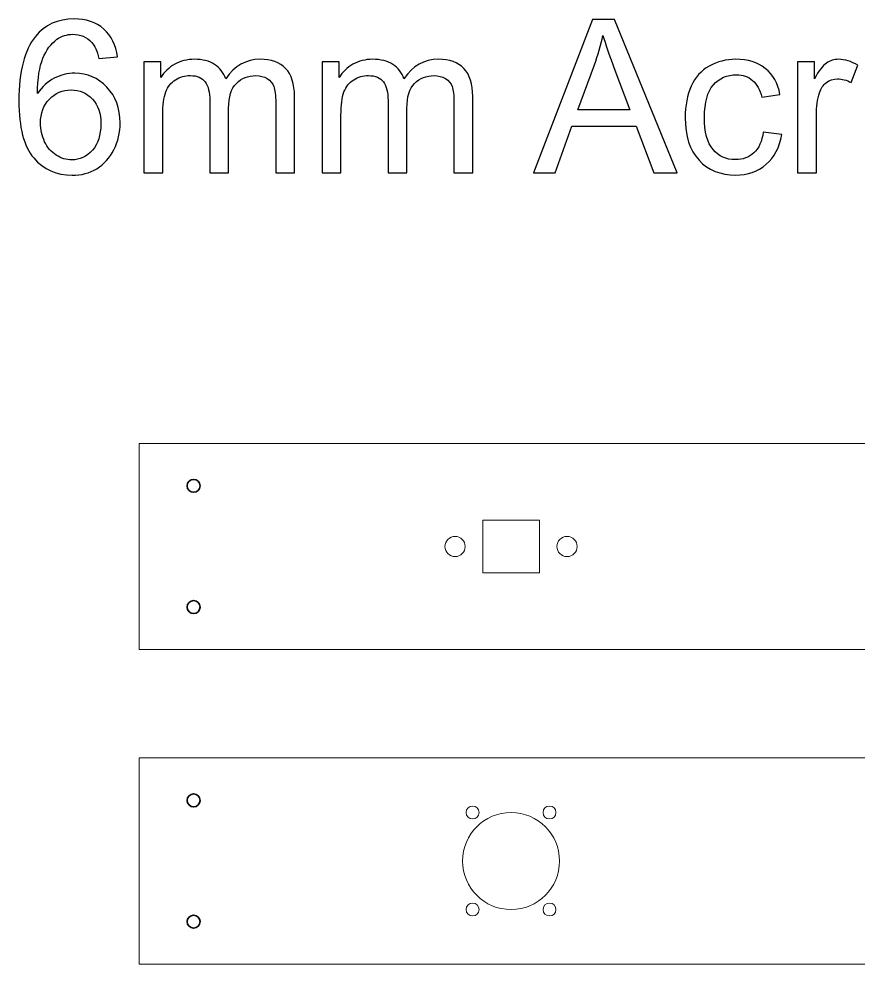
# Model space of a CAD drawing. Header units: millimetres. Extents: x 334 to 2107, y -1384 to 318.
# Drawn here: x 333.5 to 541, y 77 to 310.9 of the extents above; entities that cross this region are included whole.
import ezdxf

# ---------------------------------------------------------------- set-up
doc = ezdxf.new("R2010")
doc.units = ezdxf.units.MM
doc.header["$MEASUREMENT"] = 0
doc.layers.add('Layer 1', color=7, linetype='Continuous')

msp = doc.modelspace()

# ---------------------------------------------------------------- linework, layer by layer
at = {"layer": 'Layer 1', "color": 250, "lineweight": 18}
for points in [[(363.2223, 154.8535), (731.2223, 154.8535), (731.2223, 205.8535), (363.2223, 205.8535), (363.2223, 154.8535)], [(363.2223, 77.0401), (731.2223, 77.0401), (731.2223, 128.0401), (363.2223, 128.0401), (363.2223, 77.0401)]]:
    msp.add_lwpolyline(points, close=True, dxfattribs=at)
at = {"layer": 'Layer 1', "color": 250, "lineweight": 9}
msp.add_lwpolyline([(448.2223, 173.8535), (462.2223, 173.8535), (462.2223, 186.8535), (448.2223, 186.8535), (448.2223, 173.8535)], close=True, dxfattribs=at)
for centre in [(441.3746, 180.3535), (469.0631, 180.3535)]:
    msp.add_ellipse(centre, major_axis=(0, 2.5), ratio=1, dxfattribs=at)
at = {"layer": 'Layer 1', "color": 250, "lineweight": 18}
for centre, major_axis in [((445.7126, 114.5392), (0, 1.6)), ((464.732, 114.5392), (0, 1.6)), ((455.2223, 102.5401), (0, 12)), ((445.7086, 90.5417), (0, 1.6)), ((464.736, 90.5417), (0, 1.6))]:
    msp.add_ellipse(centre, major_axis=major_axis, ratio=1, dxfattribs=at)
at = {"layer": 'Layer 1', "color": 250}
for points, knots in [([(357.9093, 301.4502), (357.9093, 301.4502), (353.3056, 301.0798), (353.3056, 301.0798), (352.8911, 302.9054), (352.3002, 304.2372), (351.5329, 305.0662), (350.2717, 306.3979), (348.7106, 307.0594), (346.8586, 307.0594), (345.3681, 307.0594), (344.0452, 306.6449), (342.9074, 305.8159), (341.4434, 304.7487), (340.2969, 303.1965), (339.4414, 301.1504), (338.5947, 299.0954), (338.1538, 296.1762), (338.1185, 292.3927), (339.2386, 294.0948), (340.6144, 295.3648), (342.2372, 296.185), (343.8599, 297.0141), (345.5533, 297.4286), (347.3348, 297.4286), (350.4393, 297.4286), (353.0851, 296.282), (355.2723, 293.9978), (357.4507, 291.7136), (358.5443, 288.7679), (358.5443, 285.1431), (358.5443, 282.7618), (358.0328, 280.557), (357.0097, 278.5108), (355.9779, 276.4647), (354.5756, 274.9037), (352.7764, 273.8189), (350.9861, 272.7341), (348.9488, 272.1873), (346.6734, 272.1873), (342.8016, 272.1873), (339.6354, 273.6161), (337.1836, 276.4647), (334.7406, 279.3134), (333.5147, 284.0142), (333.5147, 290.5582), (333.5147, 297.8784), (334.8729, 303.2053), (337.5805, 306.5302), (339.9441, 309.423), (343.1279, 310.8694), (347.1408, 310.8694), (350.1218, 310.8694), (352.5736, 310.0316), (354.4786, 308.3647), (356.3836, 306.6978), (357.5301, 304.3959), (357.9093, 301.4502)], [0, 0, 0, 0, 0.05263158, 0.05263158, 0.05263158, 0.10526316, 0.10526316, 0.10526316, 0.15789474, 0.15789474, 0.15789474, 0.21052632, 0.21052632, 0.21052632, 0.26315789, 0.26315789, 0.26315789, 0.31578947, 0.31578947, 0.31578947, 0.36842105, 0.36842105, 0.36842105, 0.42105263, 0.42105263, 0.42105263, 0.47368421, 0.47368421, 0.47368421, 0.52631579, 0.52631579, 0.52631579, 0.57894737, 0.57894737, 0.57894737, 0.63157895, 0.63157895, 0.63157895, 0.68421053, 0.68421053, 0.68421053, 0.73684211, 0.73684211, 0.73684211, 0.78947368, 0.78947368, 0.78947368, 0.84210526, 0.84210526, 0.84210526, 0.89473684, 0.89473684, 0.89473684, 0.94736842, 0.94736842, 0.94736842, 1, 1, 1, 1]), ([(460.797, 272.8223), (460.797, 272.8223), (475.3315, 310.7107), (475.3315, 310.7107), (475.3315, 310.7107), (480.8436, 310.7107), (480.8436, 310.7107), (480.8436, 310.7107), (496.2777, 272.8223), (496.2777, 272.8223), (496.2777, 272.8223), (490.5627, 272.8223), (490.5627, 272.8223), (490.5627, 272.8223), (486.1794, 284.3052), (486.1794, 284.3052), (486.1794, 284.3052), (470.225, 284.3052), (470.225, 284.3052), (470.225, 284.3052), (466.1152, 272.8223), (466.1152, 272.8223), (466.1152, 272.8223), (460.797, 272.8223), (460.797, 272.8223)], [0, 0, 0, 0, 0.125, 0.125, 0.125, 0.25, 0.25, 0.25, 0.375, 0.375, 0.375, 0.5, 0.5, 0.5, 0.625, 0.625, 0.625, 0.75, 0.75, 0.75, 0.875, 0.875, 0.875, 1, 1, 1, 1]), ([(471.6979, 288.3798), (471.6979, 288.3798), (484.6095, 288.3798), (484.6095, 288.3798), (484.6095, 288.3798), (480.6584, 298.8838), (480.6584, 298.8838), (479.4678, 302.0764), (478.5682, 304.7134), (477.942, 306.7948), (477.4217, 304.3254), (476.725, 301.9), (475.8518, 299.5011), (475.8518, 299.5011), (471.6979, 288.3798), (471.6979, 288.3798)], [0, 0, 0, 0, 0.2, 0.2, 0.2, 0.4, 0.4, 0.4, 0.6, 0.6, 0.6, 0.8, 0.8, 0.8, 1, 1, 1, 1]), ([(364.4269, 272.8223), (364.4269, 272.8223), (364.4269, 300.2861), (364.4269, 300.2861), (364.4269, 300.2861), (368.6073, 300.2861), (368.6073, 300.2861), (368.6073, 300.2861), (368.6073, 296.4055), (368.6073, 296.4055), (369.4628, 297.7461), (370.6093, 298.8309), (372.0381, 299.6422), (373.4668, 300.4625), (375.0896, 300.8682), (376.9152, 300.8682), (378.9437, 300.8682), (380.6106, 300.4448), (381.9071, 299.607), (383.2035, 298.7603), (384.1207, 297.5873), (384.6499, 296.0704), (386.8371, 299.2718), (389.6682, 300.8682), (393.1607, 300.8682), (395.8947, 300.8682), (398.0025, 300.1185), (399.4666, 298.6104), (400.9394, 297.1022), (401.6803, 294.7827), (401.6803, 291.6518), (401.6803, 291.6518), (401.6803, 272.8223), (401.6803, 272.8223), (401.6803, 272.8223), (397.0236, 272.8223), (397.0236, 272.8223), (397.0236, 272.8223), (397.0236, 290.1084), (397.0236, 290.1084), (397.0236, 291.9605), (396.8648, 293.3011), (396.565, 294.1213), (396.2651, 294.9415), (395.7183, 295.5941), (394.9157, 296.0968), (394.122, 296.5995), (393.1871, 296.8465), (392.12, 296.8465), (390.1797, 296.8465), (388.5746, 296.2027), (387.2957, 294.9238), (386.0169, 293.6362), (385.3819, 291.5813), (385.3819, 288.759), (385.3819, 288.759), (385.3819, 272.8223), (385.3819, 272.8223), (385.3819, 272.8223), (380.7252, 272.8223), (380.7252, 272.8223), (380.7252, 272.8223), (380.7252, 290.6464), (380.7252, 290.6464), (380.7252, 292.7102), (380.346, 294.2624), (379.5875, 295.2943), (378.8291, 296.3261), (377.5855, 296.8465), (375.8657, 296.8465), (374.5604, 296.8465), (373.3522, 296.5025), (372.2409, 295.8146), (371.1297, 295.1267), (370.3271, 294.1213), (369.8244, 292.7895), (369.3305, 291.4666), (369.0836, 289.5528), (369.0836, 287.0569), (369.0836, 287.0569), (369.0836, 272.8223), (369.0836, 272.8223), (369.0836, 272.8223), (364.4269, 272.8223), (364.4269, 272.8223)], [0, 0, 0, 0, 0.03571429, 0.03571429, 0.03571429, 0.07142857, 0.07142857, 0.07142857, 0.10714286, 0.10714286, 0.10714286, 0.14285714, 0.14285714, 0.14285714, 0.17857143, 0.17857143, 0.17857143, 0.21428571, 0.21428571, 0.21428571, 0.25, 0.25, 0.25, 0.28571429, 0.28571429, 0.28571429, 0.32142857, 0.32142857, 0.32142857, 0.35714286, 0.35714286, 0.35714286, 0.39285714, 0.39285714, 0.39285714, 0.42857143, 0.42857143, 0.42857143, 0.46428571, 0.46428571, 0.46428571, 0.5, 0.5, 0.5, 0.53571429, 0.53571429, 0.53571429, 0.57142857, 0.57142857, 0.57142857, 0.60714286, 0.60714286, 0.60714286, 0.64285714, 0.64285714, 0.64285714, 0.67857143, 0.67857143, 0.67857143, 0.71428571, 0.71428571, 0.71428571, 0.75, 0.75, 0.75, 0.78571429, 0.78571429, 0.78571429, 0.82142857, 0.82142857, 0.82142857, 0.85714286, 0.85714286, 0.85714286, 0.89285714, 0.89285714, 0.89285714, 0.92857143, 0.92857143, 0.92857143, 0.96428571, 0.96428571, 0.96428571, 1, 1, 1, 1]), ([(408.5065, 272.8223), (408.5065, 272.8223), (408.5065, 300.2861), (408.5065, 300.2861), (408.5065, 300.2861), (412.6869, 300.2861), (412.6869, 300.2861), (412.6869, 300.2861), (412.6869, 296.4055), (412.6869, 296.4055), (413.5424, 297.7461), (414.6889, 298.8309), (416.1177, 299.6422), (417.5464, 300.4625), (419.1692, 300.8682), (420.9948, 300.8682), (423.0233, 300.8682), (424.6902, 300.4448), (425.9867, 299.607), (427.2831, 298.7603), (428.2003, 297.5873), (428.7295, 296.0704), (430.9167, 299.2718), (433.7478, 300.8682), (437.2403, 300.8682), (439.9743, 300.8682), (442.0821, 300.1185), (443.5462, 298.6104), (445.019, 297.1022), (445.7599, 294.7827), (445.7599, 291.6518), (445.7599, 291.6518), (445.7599, 272.8223), (445.7599, 272.8223), (445.7599, 272.8223), (441.1032, 272.8223), (441.1032, 272.8223), (441.1032, 272.8223), (441.1032, 290.1084), (441.1032, 290.1084), (441.1032, 291.9605), (440.9444, 293.3011), (440.6446, 294.1213), (440.3447, 294.9415), (439.7979, 295.5941), (438.9953, 296.0968), (438.2016, 296.5995), (437.2667, 296.8465), (436.1996, 296.8465), (434.2593, 296.8465), (432.6542, 296.2027), (431.3753, 294.9238), (430.0965, 293.6362), (429.4615, 291.5813), (429.4615, 288.759), (429.4615, 288.759), (429.4615, 272.8223), (429.4615, 272.8223), (429.4615, 272.8223), (424.8048, 272.8223), (424.8048, 272.8223), (424.8048, 272.8223), (424.8048, 290.6464), (424.8048, 290.6464), (424.8048, 292.7102), (424.4256, 294.2624), (423.6671, 295.2943), (422.9087, 296.3261), (421.6651, 296.8465), (419.9453, 296.8465), (418.64, 296.8465), (417.4318, 296.5025), (416.3205, 295.8146), (415.2093, 295.1267), (414.4067, 294.1213), (413.904, 292.7895), (413.4101, 291.4666), (413.1632, 289.5528), (413.1632, 287.0569), (413.1632, 287.0569), (413.1632, 272.8223), (413.1632, 272.8223), (413.1632, 272.8223), (408.5065, 272.8223), (408.5065, 272.8223)], [0, 0, 0, 0, 0.03571429, 0.03571429, 0.03571429, 0.07142857, 0.07142857, 0.07142857, 0.10714286, 0.10714286, 0.10714286, 0.14285714, 0.14285714, 0.14285714, 0.17857143, 0.17857143, 0.17857143, 0.21428571, 0.21428571, 0.21428571, 0.25, 0.25, 0.25, 0.28571429, 0.28571429, 0.28571429, 0.32142857, 0.32142857, 0.32142857, 0.35714286, 0.35714286, 0.35714286, 0.39285714, 0.39285714, 0.39285714, 0.42857143, 0.42857143, 0.42857143, 0.46428571, 0.46428571, 0.46428571, 0.5, 0.5, 0.5, 0.53571429, 0.53571429, 0.53571429, 0.57142857, 0.57142857, 0.57142857, 0.60714286, 0.60714286, 0.60714286, 0.64285714, 0.64285714, 0.64285714, 0.67857143, 0.67857143, 0.67857143, 0.71428571, 0.71428571, 0.71428571, 0.75, 0.75, 0.75, 0.78571429, 0.78571429, 0.78571429, 0.82142857, 0.82142857, 0.82142857, 0.85714286, 0.85714286, 0.85714286, 0.89285714, 0.89285714, 0.89285714, 0.92857143, 0.92857143, 0.92857143, 0.96428571, 0.96428571, 0.96428571, 1, 1, 1, 1]), ([(517.6031, 282.8765), (517.6031, 282.8765), (522.1539, 282.2415), (522.1539, 282.2415), (521.6512, 279.1106), (520.3812, 276.6676), (518.3263, 274.8949), (516.2713, 273.1222), (513.7401, 272.2402), (510.7504, 272.2402), (507.0021, 272.2402), (503.9858, 273.4661), (501.7104, 275.9179), (499.4262, 278.3697), (498.2885, 281.8799), (498.2885, 286.4483), (498.2885, 289.4117), (498.7824, 291.9958), (499.7613, 294.2183), (500.7403, 296.432), (502.2308, 298.0988), (504.2416, 299.2013), (506.2436, 300.3125), (508.422, 300.8682), (510.7856, 300.8682), (513.7578, 300.8682), (516.2008, 300.1185), (518.0881, 298.6104), (519.9843, 297.1022), (521.2014, 294.9591), (521.7306, 292.1898), (521.7306, 292.1898), (517.2326, 291.5019), (517.2326, 291.5019), (516.8005, 293.3452), (516.042, 294.7298), (514.9396, 295.6647), (513.846, 296.5907), (512.5231, 297.0581), (510.9708, 297.0581), (508.6249, 297.0581), (506.7199, 296.2203), (505.247, 294.5446), (503.783, 292.8601), (503.051, 290.2143), (503.051, 286.5806), (503.051, 282.8941), (503.7565, 280.2218), (505.1676, 278.5549), (506.5876, 276.8881), (508.4308, 276.0502), (510.6974, 276.0502), (512.5319, 276.0502), (514.0576, 276.6058), (515.2747, 277.7259), (516.5006, 278.8372), (517.2767, 280.557), (517.6031, 282.8765)], [0, 0, 0, 0, 0.05263158, 0.05263158, 0.05263158, 0.10526316, 0.10526316, 0.10526316, 0.15789474, 0.15789474, 0.15789474, 0.21052632, 0.21052632, 0.21052632, 0.26315789, 0.26315789, 0.26315789, 0.31578947, 0.31578947, 0.31578947, 0.36842105, 0.36842105, 0.36842105, 0.42105263, 0.42105263, 0.42105263, 0.47368421, 0.47368421, 0.47368421, 0.52631579, 0.52631579, 0.52631579, 0.57894737, 0.57894737, 0.57894737, 0.63157895, 0.63157895, 0.63157895, 0.68421053, 0.68421053, 0.68421053, 0.73684211, 0.73684211, 0.73684211, 0.78947368, 0.78947368, 0.78947368, 0.84210526, 0.84210526, 0.84210526, 0.89473684, 0.89473684, 0.89473684, 0.94736842, 0.94736842, 0.94736842, 1, 1, 1, 1]), ([(526.0697, 272.8223), (526.0697, 272.8223), (526.0697, 300.2861), (526.0697, 300.2861), (526.0697, 300.2861), (530.2501, 300.2861), (530.2501, 300.2861), (530.2501, 300.2861), (530.2501, 296.0792), (530.2501, 296.0792), (531.3173, 298.0283), (532.305, 299.3159), (533.2134, 299.9333), (534.1218, 300.5595), (535.1184, 300.8682), (536.2032, 300.8682), (537.7731, 300.8682), (539.3694, 300.3743), (540.9922, 299.3953), (540.9922, 299.3953), (539.3341, 295.1002), (539.3341, 295.1002), (538.2052, 295.7352), (537.0764, 296.0527), (535.9475, 296.0527), (534.9332, 296.0527), (534.0248, 295.7441), (533.2223, 295.1355), (532.4197, 294.527), (531.8464, 293.6803), (531.5025, 292.5955), (530.9821, 290.9463), (530.7264, 289.1383), (530.7264, 287.1715), (530.7264, 287.1715), (530.7264, 272.8223), (530.7264, 272.8223), (530.7264, 272.8223), (526.0697, 272.8223), (526.0697, 272.8223)], [0, 0, 0, 0, 0.07692308, 0.07692308, 0.07692308, 0.15384615, 0.15384615, 0.15384615, 0.23076923, 0.23076923, 0.23076923, 0.30769231, 0.30769231, 0.30769231, 0.38461538, 0.38461538, 0.38461538, 0.46153846, 0.46153846, 0.46153846, 0.53846154, 0.53846154, 0.53846154, 0.61538462, 0.61538462, 0.61538462, 0.69230769, 0.69230769, 0.69230769, 0.76923077, 0.76923077, 0.76923077, 0.84615385, 0.84615385, 0.84615385, 0.92307692, 0.92307692, 0.92307692, 1, 1, 1, 1]), ([(338.8593, 285.099), (338.8593, 283.4938), (339.2033, 281.9593), (339.8824, 280.4952), (340.5615, 279.0312), (341.514, 277.9199), (342.7222, 277.1526), (343.9393, 276.3854), (345.227, 275.9973), (346.594, 275.9973), (348.5784, 275.9973), (350.2717, 276.7911), (351.674, 278.3786), (353.0763, 279.9661), (353.7818, 282.118), (353.7818, 284.8432), (353.7818, 287.4626), (353.0851, 289.5263), (351.7004, 291.0345), (350.3158, 292.5426), (348.5519, 293.3011), (346.4088, 293.3011), (344.3097, 293.3011), (342.5194, 292.5426), (341.0554, 291.0345), (339.5913, 289.5263), (338.8593, 287.5508), (338.8593, 285.099)], [0, 0, 0, 0, 0.11111111, 0.11111111, 0.11111111, 0.22222222, 0.22222222, 0.22222222, 0.33333333, 0.33333333, 0.33333333, 0.44444444, 0.44444444, 0.44444444, 0.55555556, 0.55555556, 0.55555556, 0.66666667, 0.66666667, 0.66666667, 0.77777778, 0.77777778, 0.77777778, 0.88888889, 0.88888889, 0.88888889, 1, 1, 1, 1])]:
    msp.add_open_spline(points, degree=3, knots=knots, dxfattribs=at)
at = {"layer": 'Layer 1', "lineweight": 35}
for points in [[(378.3223, 195.3535), (378.3223, 196.2372), (377.606, 196.9535), (376.7223, 196.9535), (375.8386, 196.9535), (375.1223, 196.2372), (375.1223, 195.3535), (375.1223, 194.4698), (375.8386, 193.7535), (376.7223, 193.7535), (377.606, 193.7535), (378.3223, 194.4698), (378.3223, 195.3535)], [(378.3223, 165.3535), (378.3223, 166.2372), (377.606, 166.9535), (376.7223, 166.9535), (375.8386, 166.9535), (375.1223, 166.2372), (375.1223, 165.3535), (375.1223, 164.4698), (375.8386, 163.7535), (376.7223, 163.7535), (377.606, 163.7535), (378.3223, 164.4698), (378.3223, 165.3535)], [(378.3223, 117.5401), (378.3223, 118.4238), (377.606, 119.1401), (376.7223, 119.1401), (375.8386, 119.1401), (375.1223, 118.4238), (375.1223, 117.5401), (375.1223, 116.6564), (375.8386, 115.9401), (376.7223, 115.9401), (377.606, 115.9401), (378.3223, 116.6564), (378.3223, 117.5401)], [(378.3223, 87.5401), (378.3223, 88.4238), (377.606, 89.1401), (376.7223, 89.1401), (375.8386, 89.1401), (375.1223, 88.4238), (375.1223, 87.5401), (375.1223, 86.6564), (375.8386, 85.9401), (376.7223, 85.9401), (377.606, 85.9401), (378.3223, 86.6564), (378.3223, 87.5401)]]:
    msp.add_open_spline(points, degree=3, knots=[0, 0, 0, 0, 0.25, 0.25, 0.25, 0.5, 0.5, 0.5, 0.75, 0.75, 0.75, 1, 1, 1, 1], dxfattribs=at)

doc.saveas('drawing.dxf')
